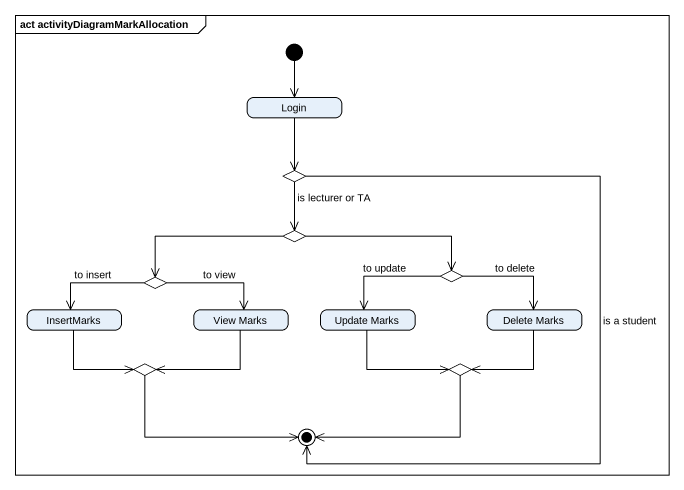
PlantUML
@startuml
mainframe act activityDiagramMarkAllocation
hide empty description
state Login
state choice1 <<choice>>
state choice2 <<choice>>
state choice3 <<choice>>
state choice4 <<choice>>
state InsertMarks
state "View Marks" as View_Marks
state "Update Marks" as Update_Marks
state "Delete Marks" as Delete_Marks
state choice5 <<choice>>
state choice6 <<choice>>
[*] --> Login
Login --> choice1
choice1 --> choice2 : is lecturer or TA
choice2 -left-> choice3
choice2 -right-> choice4
choice3 -left-> InsertMarks : to insert
choice3 -right-> View_Marks : to view
choice4 -left-> Update_Marks : to update
choice4 -right-> Delete_Marks : to delete
InsertMarks --> choice5
View_Marks -left-> choice5
Update_Marks -right-> choice6
Delete_Marks --> choice6
choice1 --> [*] : is a student
choice5 -right-> [*]
choice6 -left-> [*]
@enduml
